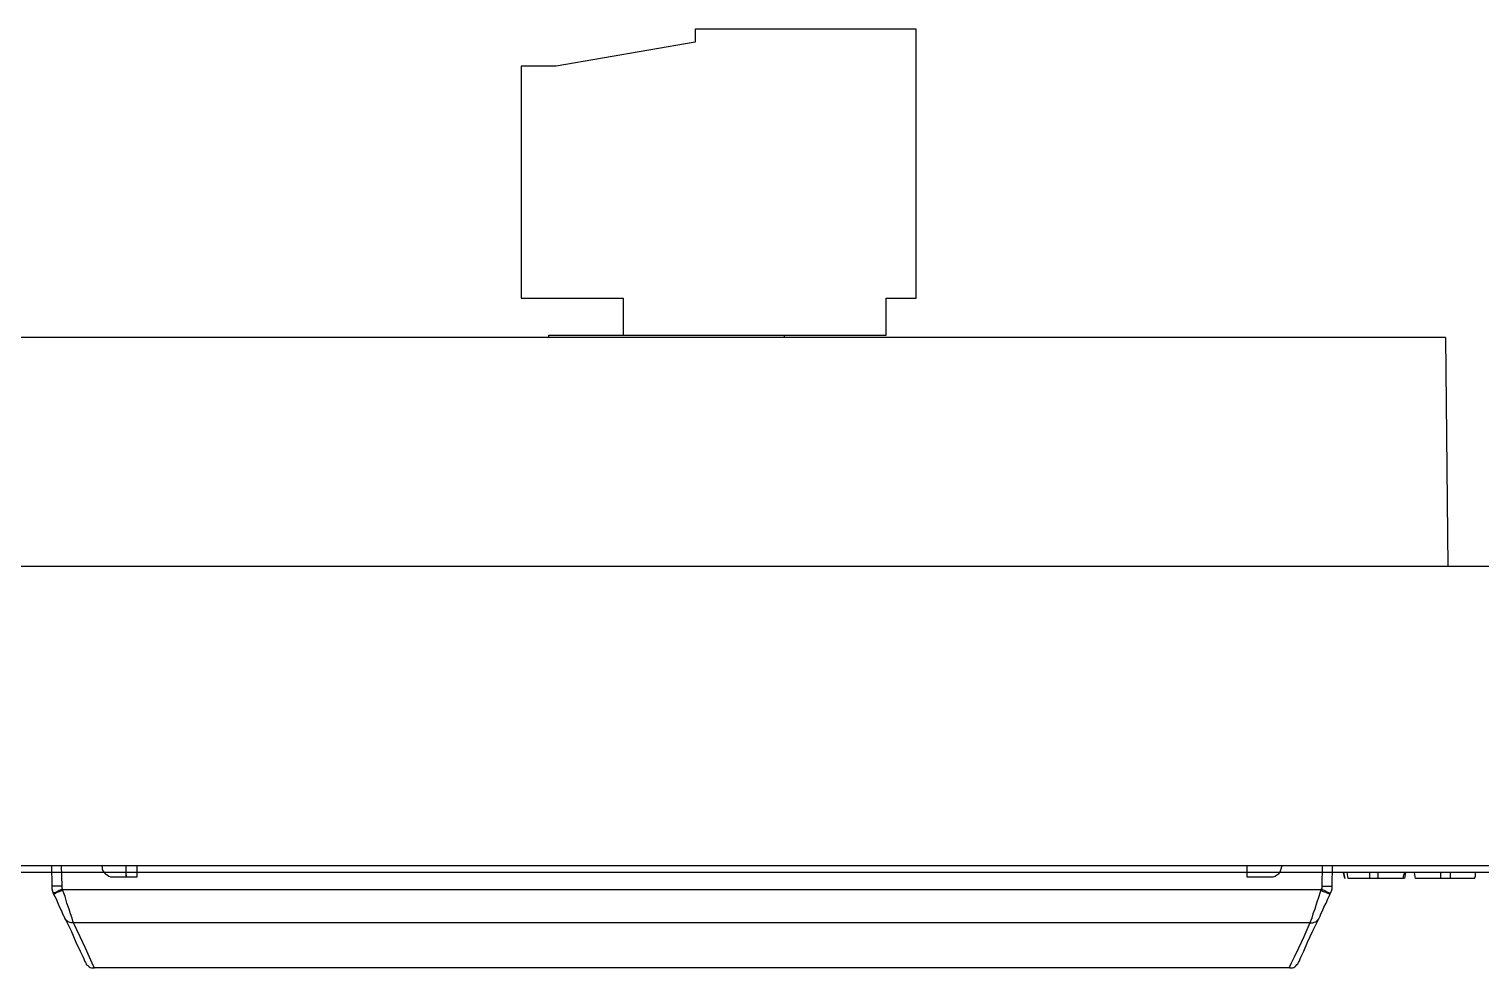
# Model space of a CAD drawing. Header units: centimetres. Extents: x -8.4 to 3.7, y -7.8 to 8.
# Drawn here: x -6.039 to -1.773, y -7.763 to -5.005 of the extents above; entities that cross this region are included whole.
import ezdxf

# ---------------------------------------------------------------- set-up
doc = ezdxf.new("R2010")
doc.units = ezdxf.units.CM
doc.header["$MEASUREMENT"] = 0
doc.layers.add('Layer 1', color=7, linetype='Continuous')

msp = doc.modelspace()

# ---------------------------------------------------------------- linework, layer by layer
at = {"layer": 'Layer 1', "lineweight": 25}
for points in [[(-4.08163, -5.00521), (-4.08163, -5.00521), (-4.08163, -5.04401), (-4.08163, -5.04401)], [(-3.43252, -5.00521), (-3.43252, -5.00521), (-4.08163, -5.00521), (-4.08163, -5.00521)], [(-3.43252, -5.79543), (-3.43252, -5.79543), (-3.43252, -5.00521), (-3.43252, -5.00521)], [(-4.08163, -5.04401), (-4.08163, -5.04401), (-4.49085, -5.11457), (-4.49085, -5.11457)], [(-4.59316, -5.11457), (-4.59316, -5.11457), (-4.59316, -5.79543), (-4.59316, -5.79543)], [(-4.49085, -5.11457), (-4.49085, -5.11457), (-4.59316, -5.11457), (-4.59316, -5.11457)], [(-4.59316, -5.79543), (-4.59316, -5.79543), (-4.2933, -5.79543), (-4.2933, -5.79543)], [(-4.2933, -5.79543), (-4.2933, -5.79543), (-4.2933, -5.90479), (-4.2933, -5.90479)], [(-3.52071, -5.79543), (-3.52071, -5.79543), (-3.43252, -5.79543), (-3.43252, -5.79543)], [(-3.52071, -5.90479), (-3.52071, -5.90479), (-3.52071, -5.79543), (-3.52071, -5.79543)], [(-1.87677, -5.91185), (-1.87677, -5.91185), (-6.31119, -5.91185), (-6.31119, -5.91185)], [(-4.51202, -5.91185), (-4.51202, -5.91185), (-4.51202, -5.90479), (-4.51202, -5.90479)], [(-4.51202, -5.90479), (-4.51202, -5.90479), (-4.51202, -5.90479), (-4.51202, -5.90479)], [(-4.51202, -5.90479), (-4.51202, -5.90479), (-3.8241, -5.90479), (-3.8241, -5.90479)], [(-3.8241, -5.90479), (-3.8241, -5.90479), (-3.52071, -5.90479), (-3.52071, -5.90479)], [(-3.82058, -5.90479), (-3.82058, -5.90479), (-3.82058, -5.91185), (-3.82058, -5.91185)], [(-1.87677, -5.91185), (-1.87677, -5.91185), (-1.87037, -6.58389), (-1.87037, -6.58389)], [(-0.13759, -6.58389), (-0.13759, -6.58389), (-8.05745, -6.58389), (-8.05745, -6.58389)], [(-8.05745, -7.46231), (-8.05745, -7.46231), (-0.13759, -7.46231), (-0.13759, -7.46231)], [(-5.97365, -7.46231), (-5.97365, -7.46231), (-5.97252, -7.52359), (-5.97252, -7.52359)], [(-5.94253, -7.52359), (-5.94253, -7.52359), (-5.94366, -7.46231), (-5.94366, -7.46231)], [(-5.82435, -7.46538), (-5.82435, -7.46538), (-5.8244, -7.46231), (-5.8244, -7.46231)], [(-5.7538, -7.49008), (-5.7538, -7.49008), (-5.7538, -7.46231), (-5.7538, -7.46231)], [(-5.7538, -7.49008), (-5.7538, -7.49008), (-5.7538, -7.46231), (-5.7538, -7.46231)], [(-5.72205, -7.49537), (-5.72205, -7.49537), (-5.72147, -7.46231), (-5.72147, -7.46231)], [(-2.4612, -7.46231), (-2.4612, -7.46231), (-2.46062, -7.49537), (-2.46062, -7.49537)], [(-2.35826, -7.46231), (-2.35826, -7.46231), (-2.35831, -7.46538), (-2.35831, -7.46538)], [(-2.239, -7.46231), (-2.239, -7.46231), (-2.24013, -7.52359), (-2.24013, -7.52359)], [(-2.21015, -7.52359), (-2.21015, -7.52359), (-2.20902, -7.46231), (-2.20902, -7.46231)], [(-0.13759, -7.48348), (-0.13759, -7.48348), (-8.05745, -7.48348), (-8.05745, -7.48348)], [(-5.79437, -7.49537), (-5.79437, -7.49537), (-5.72205, -7.49537), (-5.72205, -7.49537)], [(-5.7538, -7.4936), (-5.7538, -7.4936), (-5.7538, -7.49008), (-5.7538, -7.49008)], [(-5.7538, -7.49008), (-5.7538, -7.49008), (-5.7538, -7.49008), (-5.7538, -7.49008)], [(-2.46062, -7.49537), (-2.46062, -7.49537), (-2.3883, -7.49537), (-2.3883, -7.49537)], [(-2.17664, -7.48348), (-2.17664, -7.48348), (-2.17312, -7.50112), (-2.17312, -7.50112)], [(-2.17312, -7.50112), (-2.17312, -7.50112), (-2.17664, -7.48348), (-2.17664, -7.48348)], [(-2.16253, -7.50112), (-2.16253, -7.50112), (-2.16606, -7.48348), (-2.16606, -7.48348)], [(-2.09903, -7.50112), (-2.09903, -7.50112), (-2.09903, -7.48348), (-2.09903, -7.48348)], [(-2.07434, -7.50112), (-2.07434, -7.50112), (-2.09903, -7.50112), (-2.09903, -7.50112)], [(-2.07434, -7.50112), (-2.07434, -7.50112), (-2.07434, -7.48348), (-2.07434, -7.48348)], [(-1.99673, -7.50112), (-1.99673, -7.50112), (-1.9932, -7.48348), (-1.9932, -7.48348)], [(-1.96498, -7.50112), (-1.96498, -7.50112), (-1.9685, -7.48348), (-1.9685, -7.48348)], [(-1.96498, -7.50112), (-1.96498, -7.50112), (-1.9685, -7.48348), (-1.9685, -7.48348)], [(-1.86267, -7.50112), (-1.86267, -7.50112), (-1.89089, -7.50112), (-1.89089, -7.50112)], [(-1.86267, -7.50112), (-1.86267, -7.50112), (-1.86267, -7.48348), (-1.86267, -7.48348)], [(-5.96899, -7.54476), (-5.96899, -7.54476), (-5.96723, -7.54652), (-5.96723, -7.54652)], [(-5.94077, -7.53417), (-5.94077, -7.53417), (-5.94077, -7.53241), (-5.94077, -7.53241)], [(-2.24366, -7.53417), (-2.24366, -7.53417), (-5.94077, -7.53417), (-5.94077, -7.53417)], [(-2.2419, -7.53241), (-2.2419, -7.53241), (-2.24366, -7.53417), (-2.24366, -7.53417)], [(-2.21544, -7.54652), (-2.21544, -7.54652), (-2.21544, -7.54476), (-2.21544, -7.54476)], [(-2.27541, -7.63119), (-2.27541, -7.63119), (-5.90902, -7.63119), (-5.90902, -7.63119)], [(-2.33715, -7.76348), (-2.33715, -7.76348), (-5.84728, -7.76348), (-5.84728, -7.76348)]]:
    msp.add_open_spline(points, degree=3, dxfattribs=at)
for points, knots in [([(-3.8241, -5.90479), (-3.8241, -5.90479), (-3.8241, -5.90479), (-3.8241, -5.90479), (-3.8241, -5.90479), (-3.8241, -5.90479), (-3.82058, -5.90479), (-3.82058, -5.90479)], [0, 0, 0, 0, 0.3333333, 0.3333333, 0.3333333, 0.3333333, 1, 1, 1, 1]), ([(-5.82435, -7.46538), (-5.82435, -7.46538), (-5.82435, -7.47244), (-5.82435, -7.47244), (-5.82435, -7.47244), (-5.82435, -7.47244), (-5.82259, -7.47773), (-5.82259, -7.47773), (-5.82259, -7.47773), (-5.82259, -7.47773), (-5.81906, -7.48302), (-5.81906, -7.48302), (-5.81906, -7.48302), (-5.81906, -7.48302), (-5.81553, -7.48655), (-5.81553, -7.48655), (-5.81553, -7.48655), (-5.81553, -7.48655), (-5.81024, -7.49008), (-5.81024, -7.49008), (-5.81024, -7.49008), (-5.81024, -7.49008), (-5.80495, -7.4936), (-5.80495, -7.4936), (-5.80495, -7.4936), (-5.80495, -7.4936), (-5.79966, -7.49537), (-5.79966, -7.49537), (-5.79966, -7.49537), (-5.79966, -7.49537), (-5.79437, -7.49537), (-5.79437, -7.49537)], [0, 0, 0, 0, 0.1111111, 0.1111111, 0.1111111, 0.1111111, 0.2222222, 0.2222222, 0.2222222, 0.2222222, 0.3333333, 0.3333333, 0.3333333, 0.3333333, 0.4444444, 0.4444444, 0.4444444, 0.4444444, 0.5555556, 0.5555556, 0.5555556, 0.5555556, 0.6666667, 0.6666667, 0.6666667, 0.6666667, 0.7777778, 0.7777778, 0.7777778, 0.7777778, 1, 1, 1, 1]), ([(-2.3883, -7.49537), (-2.3883, -7.49537), (-2.38301, -7.49537), (-2.38301, -7.49537), (-2.38301, -7.49537), (-2.38301, -7.49537), (-2.37771, -7.4936), (-2.37771, -7.4936), (-2.37771, -7.4936), (-2.37771, -7.4936), (-2.37242, -7.49008), (-2.37242, -7.49008), (-2.37242, -7.49008), (-2.37242, -7.49008), (-2.36713, -7.48655), (-2.36713, -7.48655), (-2.36713, -7.48655), (-2.36713, -7.48655), (-2.3636, -7.48302), (-2.3636, -7.48302), (-2.3636, -7.48302), (-2.3636, -7.48302), (-2.36184, -7.47773), (-2.36184, -7.47773), (-2.36184, -7.47773), (-2.36184, -7.47773), (-2.36008, -7.47244), (-2.36008, -7.47244), (-2.36008, -7.47244), (-2.36008, -7.47244), (-2.35831, -7.46538), (-2.35831, -7.46538)], [0, 0, 0, 0, 0.1111111, 0.1111111, 0.1111111, 0.1111111, 0.2222222, 0.2222222, 0.2222222, 0.2222222, 0.3333333, 0.3333333, 0.3333333, 0.3333333, 0.4444444, 0.4444444, 0.4444444, 0.4444444, 0.5555556, 0.5555556, 0.5555556, 0.5555556, 0.6666667, 0.6666667, 0.6666667, 0.6666667, 0.7777778, 0.7777778, 0.7777778, 0.7777778, 1, 1, 1, 1]), ([(-5.7538, -7.4936), (-5.7538, -7.4936), (-5.7538, -7.4936), (-5.7538, -7.4936), (-5.7538, -7.4936), (-5.7538, -7.4936), (-5.7538, -7.49008), (-5.7538, -7.49008)], [0, 0, 0, 0, 0.3333333, 0.3333333, 0.3333333, 0.3333333, 1, 1, 1, 1]), ([(-5.7538, -7.49008), (-5.7538, -7.49008), (-5.7538, -7.4936), (-5.7538, -7.4936), (-5.7538, -7.4936), (-5.7538, -7.4936), (-5.7538, -7.49537), (-5.7538, -7.49537)], [0, 0, 0, 0, 0.3333333, 0.3333333, 0.3333333, 0.3333333, 1, 1, 1, 1]), ([(-2.09903, -7.50112), (-2.09903, -7.50112), (-2.12373, -7.50112), (-2.12373, -7.50112), (-2.12373, -7.50112), (-2.12373, -7.50112), (-2.14842, -7.50112), (-2.14842, -7.50112), (-2.14842, -7.50112), (-2.14842, -7.50112), (-2.16253, -7.50112), (-2.16253, -7.50112)], [0, 0, 0, 0, 0.25, 0.25, 0.25, 0.25, 0.5, 0.5, 0.5, 0.5, 1, 1, 1, 1]), ([(-2.00025, -7.50112), (-2.00025, -7.50112), (-2.01084, -7.50112), (-2.01084, -7.50112), (-2.01084, -7.50112), (-2.01084, -7.50112), (-2.02848, -7.50112), (-2.02848, -7.50112), (-2.02848, -7.50112), (-2.02848, -7.50112), (-2.04964, -7.50112), (-2.04964, -7.50112), (-2.04964, -7.50112), (-2.04964, -7.50112), (-2.07434, -7.50112), (-2.07434, -7.50112)], [0, 0, 0, 0, 0.2, 0.2, 0.2, 0.2, 0.4, 0.4, 0.4, 0.4, 0.6, 0.6, 0.6, 0.6, 1, 1, 1, 1]), ([(-2.00025, -7.50112), (-2.00025, -7.50112), (-2.00025, -7.49406), (-2.00025, -7.49406), (-2.00025, -7.49406), (-2.00025, -7.49406), (-1.99673, -7.48348), (-1.99673, -7.48348)], [0, 0, 0, 0, 0.3333333, 0.3333333, 0.3333333, 0.3333333, 1, 1, 1, 1]), ([(-1.89089, -7.50112), (-1.89089, -7.50112), (-1.91559, -7.50112), (-1.91559, -7.50112), (-1.91559, -7.50112), (-1.91559, -7.50112), (-1.93675, -7.50112), (-1.93675, -7.50112), (-1.93675, -7.50112), (-1.93675, -7.50112), (-1.95439, -7.50112), (-1.95439, -7.50112), (-1.95439, -7.50112), (-1.95439, -7.50112), (-1.96145, -7.50112), (-1.96145, -7.50112), (-1.96145, -7.50112), (-1.96145, -7.50112), (-1.96498, -7.50112), (-1.96498, -7.50112)], [0, 0, 0, 0, 0.1666667, 0.1666667, 0.1666667, 0.1666667, 0.3333333, 0.3333333, 0.3333333, 0.3333333, 0.5, 0.5, 0.5, 0.5, 0.6666667, 0.6666667, 0.6666667, 0.6666667, 1, 1, 1, 1]), ([(-1.89089, -7.50112), (-1.89089, -7.50112), (-1.89089, -7.49759), (-1.89089, -7.49759), (-1.89089, -7.49759), (-1.89089, -7.49759), (-1.89089, -7.49053), (-1.89089, -7.49053), (-1.89089, -7.49053), (-1.89089, -7.49053), (-1.89089, -7.48348), (-1.89089, -7.48348)], [0, 0, 0, 0, 0.25, 0.25, 0.25, 0.25, 0.5, 0.5, 0.5, 0.5, 1, 1, 1, 1]), ([(-1.79212, -7.50112), (-1.79212, -7.50112), (-1.8027, -7.50112), (-1.8027, -7.50112), (-1.8027, -7.50112), (-1.8027, -7.50112), (-1.81681, -7.50112), (-1.81681, -7.50112), (-1.81681, -7.50112), (-1.81681, -7.50112), (-1.83798, -7.50112), (-1.83798, -7.50112), (-1.83798, -7.50112), (-1.83798, -7.50112), (-1.86267, -7.50112), (-1.86267, -7.50112)], [0, 0, 0, 0, 0.2, 0.2, 0.2, 0.2, 0.4, 0.4, 0.4, 0.4, 0.6, 0.6, 0.6, 0.6, 1, 1, 1, 1]), ([(-1.79212, -7.50112), (-1.79212, -7.50112), (-1.78859, -7.49406), (-1.78859, -7.49406), (-1.78859, -7.49406), (-1.78859, -7.49406), (-1.78859, -7.48348), (-1.78859, -7.48348)], [0, 0, 0, 0, 0.3333333, 0.3333333, 0.3333333, 0.3333333, 1, 1, 1, 1]), ([(-1.79212, -7.50112), (-1.79212, -7.50112), (-1.78859, -7.49406), (-1.78859, -7.49406), (-1.78859, -7.49406), (-1.78859, -7.49406), (-1.78859, -7.48348), (-1.78859, -7.48348)], [0, 0, 0, 0, 0.3333333, 0.3333333, 0.3333333, 0.3333333, 1, 1, 1, 1]), ([(-5.94253, -7.52359), (-5.94253, -7.52359), (-5.94959, -7.52359), (-5.94959, -7.52359), (-5.94959, -7.52359), (-5.94959, -7.52359), (-5.95488, -7.52359), (-5.95488, -7.52359), (-5.95488, -7.52359), (-5.95488, -7.52359), (-5.96017, -7.52359), (-5.96017, -7.52359), (-5.96017, -7.52359), (-5.96017, -7.52359), (-5.9637, -7.52359), (-5.9637, -7.52359), (-5.9637, -7.52359), (-5.9637, -7.52359), (-5.96899, -7.52359), (-5.96899, -7.52359), (-5.96899, -7.52359), (-5.96899, -7.52359), (-5.97076, -7.52359), (-5.97076, -7.52359), (-5.97076, -7.52359), (-5.97076, -7.52359), (-5.97252, -7.52359), (-5.97252, -7.52359)], [0, 0, 0, 0, 0.125, 0.125, 0.125, 0.125, 0.25, 0.25, 0.25, 0.25, 0.375, 0.375, 0.375, 0.375, 0.5, 0.5, 0.5, 0.5, 0.625, 0.625, 0.625, 0.625, 0.75, 0.75, 0.75, 0.75, 1, 1, 1, 1]), ([(-5.97252, -7.52359), (-5.97252, -7.52359), (-5.97252, -7.53065), (-5.97252, -7.53065), (-5.97252, -7.53065), (-5.97252, -7.53065), (-5.97076, -7.5377), (-5.97076, -7.5377), (-5.97076, -7.5377), (-5.97076, -7.5377), (-5.96899, -7.54476), (-5.96899, -7.54476)], [0, 0, 0, 0, 0.25, 0.25, 0.25, 0.25, 0.5, 0.5, 0.5, 0.5, 1, 1, 1, 1]), ([(-5.94077, -7.53241), (-5.94077, -7.53241), (-5.94606, -7.53417), (-5.94606, -7.53417), (-5.94606, -7.53417), (-5.94606, -7.53417), (-5.95135, -7.53594), (-5.95135, -7.53594), (-5.95135, -7.53594), (-5.95135, -7.53594), (-5.95665, -7.53947), (-5.95665, -7.53947), (-5.95665, -7.53947), (-5.95665, -7.53947), (-5.96017, -7.54123), (-5.96017, -7.54123), (-5.96017, -7.54123), (-5.96017, -7.54123), (-5.9637, -7.54299), (-5.9637, -7.54299), (-5.9637, -7.54299), (-5.9637, -7.54299), (-5.96723, -7.54299), (-5.96723, -7.54299), (-5.96723, -7.54299), (-5.96723, -7.54299), (-5.96723, -7.54476), (-5.96723, -7.54476), (-5.96723, -7.54476), (-5.96723, -7.54476), (-5.96899, -7.54476), (-5.96899, -7.54476)], [0, 0, 0, 0, 0.1111111, 0.1111111, 0.1111111, 0.1111111, 0.2222222, 0.2222222, 0.2222222, 0.2222222, 0.3333333, 0.3333333, 0.3333333, 0.3333333, 0.4444444, 0.4444444, 0.4444444, 0.4444444, 0.5555556, 0.5555556, 0.5555556, 0.5555556, 0.6666667, 0.6666667, 0.6666667, 0.6666667, 0.7777778, 0.7777778, 0.7777778, 0.7777778, 1, 1, 1, 1]), ([(-5.94077, -7.53417), (-5.94077, -7.53417), (-5.94606, -7.5377), (-5.94606, -7.5377), (-5.94606, -7.5377), (-5.94606, -7.5377), (-5.95135, -7.53947), (-5.95135, -7.53947), (-5.95135, -7.53947), (-5.95135, -7.53947), (-5.95488, -7.54123), (-5.95488, -7.54123), (-5.95488, -7.54123), (-5.95488, -7.54123), (-5.96017, -7.54299), (-5.96017, -7.54299), (-5.96017, -7.54299), (-5.96017, -7.54299), (-5.96194, -7.54476), (-5.96194, -7.54476), (-5.96194, -7.54476), (-5.96194, -7.54476), (-5.96546, -7.54652), (-5.96546, -7.54652), (-5.96546, -7.54652), (-5.96546, -7.54652), (-5.96723, -7.54652), (-5.96723, -7.54652)], [0, 0, 0, 0, 0.125, 0.125, 0.125, 0.125, 0.25, 0.25, 0.25, 0.25, 0.375, 0.375, 0.375, 0.375, 0.5, 0.5, 0.5, 0.5, 0.625, 0.625, 0.625, 0.625, 0.75, 0.75, 0.75, 0.75, 1, 1, 1, 1]), ([(-5.96723, -7.54652), (-5.96723, -7.54652), (-5.96017, -7.56063), (-5.96017, -7.56063), (-5.96017, -7.56063), (-5.96017, -7.56063), (-5.95488, -7.57298), (-5.95488, -7.57298), (-5.95488, -7.57298), (-5.95488, -7.57298), (-5.94959, -7.58533), (-5.94959, -7.58533), (-5.94959, -7.58533), (-5.94959, -7.58533), (-5.9443, -7.59591), (-5.9443, -7.59591), (-5.9443, -7.59591), (-5.9443, -7.59591), (-5.94077, -7.60473), (-5.94077, -7.60473), (-5.94077, -7.60473), (-5.94077, -7.60473), (-5.93724, -7.61178), (-5.93724, -7.61178), (-5.93724, -7.61178), (-5.93724, -7.61178), (-5.93548, -7.61531), (-5.93548, -7.61531)], [0, 0, 0, 0, 0.125, 0.125, 0.125, 0.125, 0.25, 0.25, 0.25, 0.25, 0.375, 0.375, 0.375, 0.375, 0.5, 0.5, 0.5, 0.5, 0.625, 0.625, 0.625, 0.625, 0.75, 0.75, 0.75, 0.75, 1, 1, 1, 1]), ([(-5.94077, -7.53241), (-5.94077, -7.53241), (-5.94253, -7.52888), (-5.94253, -7.52888), (-5.94253, -7.52888), (-5.94253, -7.52888), (-5.94253, -7.52712), (-5.94253, -7.52712), (-5.94253, -7.52712), (-5.94253, -7.52712), (-5.94253, -7.52359), (-5.94253, -7.52359)], [0, 0, 0, 0, 0.25, 0.25, 0.25, 0.25, 0.5, 0.5, 0.5, 0.5, 1, 1, 1, 1]), ([(-5.90902, -7.63119), (-5.90902, -7.63119), (-5.91078, -7.6259), (-5.91078, -7.6259), (-5.91078, -7.6259), (-5.91078, -7.6259), (-5.91255, -7.61708), (-5.91255, -7.61708), (-5.91255, -7.61708), (-5.91255, -7.61708), (-5.91784, -7.60473), (-5.91784, -7.60473), (-5.91784, -7.60473), (-5.91784, -7.60473), (-5.92137, -7.59062), (-5.92137, -7.59062), (-5.92137, -7.59062), (-5.92137, -7.59062), (-5.92842, -7.57298), (-5.92842, -7.57298), (-5.92842, -7.57298), (-5.92842, -7.57298), (-5.93371, -7.55358), (-5.93371, -7.55358), (-5.93371, -7.55358), (-5.93371, -7.55358), (-5.94077, -7.53417), (-5.94077, -7.53417)], [0, 0, 0, 0, 0.125, 0.125, 0.125, 0.125, 0.25, 0.25, 0.25, 0.25, 0.375, 0.375, 0.375, 0.375, 0.5, 0.5, 0.5, 0.5, 0.625, 0.625, 0.625, 0.625, 0.75, 0.75, 0.75, 0.75, 1, 1, 1, 1]), ([(-2.24366, -7.53417), (-2.24366, -7.53417), (-2.24895, -7.55358), (-2.24895, -7.55358), (-2.24895, -7.55358), (-2.24895, -7.55358), (-2.25601, -7.57298), (-2.25601, -7.57298), (-2.25601, -7.57298), (-2.25601, -7.57298), (-2.2613, -7.59062), (-2.2613, -7.59062), (-2.2613, -7.59062), (-2.2613, -7.59062), (-2.26659, -7.60473), (-2.26659, -7.60473), (-2.26659, -7.60473), (-2.26659, -7.60473), (-2.27012, -7.61708), (-2.27012, -7.61708), (-2.27012, -7.61708), (-2.27012, -7.61708), (-2.27365, -7.6259), (-2.27365, -7.6259), (-2.27365, -7.6259), (-2.27365, -7.6259), (-2.27541, -7.63119), (-2.27541, -7.63119)], [0, 0, 0, 0, 0.125, 0.125, 0.125, 0.125, 0.25, 0.25, 0.25, 0.25, 0.375, 0.375, 0.375, 0.375, 0.5, 0.5, 0.5, 0.5, 0.625, 0.625, 0.625, 0.625, 0.75, 0.75, 0.75, 0.75, 1, 1, 1, 1]), ([(-2.24719, -7.61531), (-2.24719, -7.61531), (-2.24542, -7.61178), (-2.24542, -7.61178), (-2.24542, -7.61178), (-2.24542, -7.61178), (-2.24366, -7.60473), (-2.24366, -7.60473), (-2.24366, -7.60473), (-2.24366, -7.60473), (-2.23837, -7.59591), (-2.23837, -7.59591), (-2.23837, -7.59591), (-2.23837, -7.59591), (-2.23484, -7.58533), (-2.23484, -7.58533), (-2.23484, -7.58533), (-2.23484, -7.58533), (-2.22778, -7.57298), (-2.22778, -7.57298), (-2.22778, -7.57298), (-2.22778, -7.57298), (-2.22249, -7.56063), (-2.22249, -7.56063), (-2.22249, -7.56063), (-2.22249, -7.56063), (-2.21544, -7.54652), (-2.21544, -7.54652)], [0, 0, 0, 0, 0.125, 0.125, 0.125, 0.125, 0.25, 0.25, 0.25, 0.25, 0.375, 0.375, 0.375, 0.375, 0.5, 0.5, 0.5, 0.5, 0.625, 0.625, 0.625, 0.625, 0.75, 0.75, 0.75, 0.75, 1, 1, 1, 1]), ([(-2.24366, -7.53417), (-2.24366, -7.53417), (-2.23837, -7.5377), (-2.23837, -7.5377), (-2.23837, -7.5377), (-2.23837, -7.5377), (-2.23308, -7.53947), (-2.23308, -7.53947), (-2.23308, -7.53947), (-2.23308, -7.53947), (-2.22778, -7.54123), (-2.22778, -7.54123), (-2.22778, -7.54123), (-2.22778, -7.54123), (-2.22426, -7.54299), (-2.22426, -7.54299), (-2.22426, -7.54299), (-2.22426, -7.54299), (-2.22073, -7.54476), (-2.22073, -7.54476), (-2.22073, -7.54476), (-2.22073, -7.54476), (-2.2172, -7.54652), (-2.2172, -7.54652), (-2.2172, -7.54652), (-2.2172, -7.54652), (-2.21544, -7.54652), (-2.21544, -7.54652)], [0, 0, 0, 0, 0.125, 0.125, 0.125, 0.125, 0.25, 0.25, 0.25, 0.25, 0.375, 0.375, 0.375, 0.375, 0.5, 0.5, 0.5, 0.5, 0.625, 0.625, 0.625, 0.625, 0.75, 0.75, 0.75, 0.75, 1, 1, 1, 1]), ([(-2.24013, -7.52359), (-2.24013, -7.52359), (-2.24013, -7.52712), (-2.24013, -7.52712), (-2.24013, -7.52712), (-2.24013, -7.52712), (-2.24013, -7.52888), (-2.24013, -7.52888), (-2.24013, -7.52888), (-2.24013, -7.52888), (-2.2419, -7.53241), (-2.2419, -7.53241)], [0, 0, 0, 0, 0.25, 0.25, 0.25, 0.25, 0.5, 0.5, 0.5, 0.5, 1, 1, 1, 1]), ([(-2.2419, -7.53241), (-2.2419, -7.53241), (-2.2366, -7.53417), (-2.2366, -7.53417), (-2.2366, -7.53417), (-2.2366, -7.53417), (-2.23131, -7.53594), (-2.23131, -7.53594), (-2.23131, -7.53594), (-2.23131, -7.53594), (-2.22602, -7.53947), (-2.22602, -7.53947), (-2.22602, -7.53947), (-2.22602, -7.53947), (-2.22249, -7.54123), (-2.22249, -7.54123), (-2.22249, -7.54123), (-2.22249, -7.54123), (-2.21896, -7.54299), (-2.21896, -7.54299), (-2.21896, -7.54299), (-2.21896, -7.54299), (-2.2172, -7.54299), (-2.2172, -7.54299), (-2.2172, -7.54299), (-2.2172, -7.54299), (-2.21544, -7.54476), (-2.21544, -7.54476)], [0, 0, 0, 0, 0.125, 0.125, 0.125, 0.125, 0.25, 0.25, 0.25, 0.25, 0.375, 0.375, 0.375, 0.375, 0.5, 0.5, 0.5, 0.5, 0.625, 0.625, 0.625, 0.625, 0.75, 0.75, 0.75, 0.75, 1, 1, 1, 1]), ([(-2.24013, -7.52359), (-2.24013, -7.52359), (-2.23484, -7.52359), (-2.23484, -7.52359), (-2.23484, -7.52359), (-2.23484, -7.52359), (-2.22778, -7.52359), (-2.22778, -7.52359), (-2.22778, -7.52359), (-2.22778, -7.52359), (-2.22249, -7.52359), (-2.22249, -7.52359), (-2.22249, -7.52359), (-2.22249, -7.52359), (-2.21896, -7.52359), (-2.21896, -7.52359), (-2.21896, -7.52359), (-2.21896, -7.52359), (-2.21544, -7.52359), (-2.21544, -7.52359), (-2.21544, -7.52359), (-2.21544, -7.52359), (-2.21191, -7.52359), (-2.21191, -7.52359), (-2.21191, -7.52359), (-2.21191, -7.52359), (-2.21015, -7.52359), (-2.21015, -7.52359)], [0, 0, 0, 0, 0.125, 0.125, 0.125, 0.125, 0.25, 0.25, 0.25, 0.25, 0.375, 0.375, 0.375, 0.375, 0.5, 0.5, 0.5, 0.5, 0.625, 0.625, 0.625, 0.625, 0.75, 0.75, 0.75, 0.75, 1, 1, 1, 1]), ([(-2.21544, -7.54476), (-2.21544, -7.54476), (-2.21191, -7.5377), (-2.21191, -7.5377), (-2.21191, -7.5377), (-2.21191, -7.5377), (-2.21015, -7.53065), (-2.21015, -7.53065), (-2.21015, -7.53065), (-2.21015, -7.53065), (-2.21015, -7.52359), (-2.21015, -7.52359)], [0, 0, 0, 0, 0.25, 0.25, 0.25, 0.25, 0.5, 0.5, 0.5, 0.5, 1, 1, 1, 1]), ([(-5.90902, -7.63119), (-5.90902, -7.63119), (-5.91255, -7.63119), (-5.91255, -7.63119), (-5.91255, -7.63119), (-5.91255, -7.63119), (-5.91608, -7.63119), (-5.91608, -7.63119), (-5.91608, -7.63119), (-5.91608, -7.63119), (-5.92137, -7.62942), (-5.92137, -7.62942), (-5.92137, -7.62942), (-5.92137, -7.62942), (-5.9249, -7.62766), (-5.9249, -7.62766), (-5.9249, -7.62766), (-5.9249, -7.62766), (-5.92842, -7.62413), (-5.92842, -7.62413), (-5.92842, -7.62413), (-5.92842, -7.62413), (-5.93195, -7.62237), (-5.93195, -7.62237), (-5.93195, -7.62237), (-5.93195, -7.62237), (-5.93371, -7.61884), (-5.93371, -7.61884), (-5.93371, -7.61884), (-5.93371, -7.61884), (-5.93548, -7.61531), (-5.93548, -7.61531)], [0, 0, 0, 0, 0.1111111, 0.1111111, 0.1111111, 0.1111111, 0.2222222, 0.2222222, 0.2222222, 0.2222222, 0.3333333, 0.3333333, 0.3333333, 0.3333333, 0.4444444, 0.4444444, 0.4444444, 0.4444444, 0.5555556, 0.5555556, 0.5555556, 0.5555556, 0.6666667, 0.6666667, 0.6666667, 0.6666667, 0.7777778, 0.7777778, 0.7777778, 0.7777778, 1, 1, 1, 1]), ([(-5.93548, -7.61531), (-5.93548, -7.61531), (-5.91608, -7.65412), (-5.91608, -7.65412), (-5.91608, -7.65412), (-5.91608, -7.65412), (-5.90196, -7.68763), (-5.90196, -7.68763), (-5.90196, -7.68763), (-5.90196, -7.68763), (-5.88962, -7.71409), (-5.88962, -7.71409), (-5.88962, -7.71409), (-5.88962, -7.71409), (-5.8808, -7.73173), (-5.8808, -7.73173), (-5.8808, -7.73173), (-5.8808, -7.73173), (-5.87551, -7.74408), (-5.87551, -7.74408), (-5.87551, -7.74408), (-5.87551, -7.74408), (-5.87374, -7.7476), (-5.87374, -7.7476)], [0, 0, 0, 0, 0.1428571, 0.1428571, 0.1428571, 0.1428571, 0.2857143, 0.2857143, 0.2857143, 0.2857143, 0.4285714, 0.4285714, 0.4285714, 0.4285714, 0.5714286, 0.5714286, 0.5714286, 0.5714286, 0.7142857, 0.7142857, 0.7142857, 0.7142857, 1, 1, 1, 1]), ([(-5.84728, -7.76348), (-5.84728, -7.76348), (-5.84905, -7.75995), (-5.84905, -7.75995), (-5.84905, -7.75995), (-5.84905, -7.75995), (-5.85434, -7.74937), (-5.85434, -7.74937), (-5.85434, -7.74937), (-5.85434, -7.74937), (-5.8614, -7.73173), (-5.8614, -7.73173), (-5.8614, -7.73173), (-5.8614, -7.73173), (-5.87374, -7.70527), (-5.87374, -7.70527), (-5.87374, -7.70527), (-5.87374, -7.70527), (-5.88962, -7.67176), (-5.88962, -7.67176), (-5.88962, -7.67176), (-5.88962, -7.67176), (-5.90902, -7.63119), (-5.90902, -7.63119)], [0, 0, 0, 0, 0.1428571, 0.1428571, 0.1428571, 0.1428571, 0.2857143, 0.2857143, 0.2857143, 0.2857143, 0.4285714, 0.4285714, 0.4285714, 0.4285714, 0.5714286, 0.5714286, 0.5714286, 0.5714286, 0.7142857, 0.7142857, 0.7142857, 0.7142857, 1, 1, 1, 1]), ([(-2.27541, -7.63119), (-2.27541, -7.63119), (-2.29305, -7.67176), (-2.29305, -7.67176), (-2.29305, -7.67176), (-2.29305, -7.67176), (-2.30892, -7.70527), (-2.30892, -7.70527), (-2.30892, -7.70527), (-2.30892, -7.70527), (-2.32127, -7.73173), (-2.32127, -7.73173), (-2.32127, -7.73173), (-2.32127, -7.73173), (-2.33009, -7.74937), (-2.33009, -7.74937), (-2.33009, -7.74937), (-2.33009, -7.74937), (-2.33538, -7.75995), (-2.33538, -7.75995), (-2.33538, -7.75995), (-2.33538, -7.75995), (-2.33715, -7.76348), (-2.33715, -7.76348)], [0, 0, 0, 0, 0.1428571, 0.1428571, 0.1428571, 0.1428571, 0.2857143, 0.2857143, 0.2857143, 0.2857143, 0.4285714, 0.4285714, 0.4285714, 0.4285714, 0.5714286, 0.5714286, 0.5714286, 0.5714286, 0.7142857, 0.7142857, 0.7142857, 0.7142857, 1, 1, 1, 1]), ([(-2.30892, -7.7476), (-2.30892, -7.7476), (-2.30892, -7.7476), (-2.30892, -7.7476), (-2.30892, -7.7476), (-2.30892, -7.7476), (-2.30716, -7.74408), (-2.30716, -7.74408), (-2.30716, -7.74408), (-2.30716, -7.74408), (-2.30187, -7.73173), (-2.30187, -7.73173), (-2.30187, -7.73173), (-2.30187, -7.73173), (-2.29305, -7.71409), (-2.29305, -7.71409), (-2.29305, -7.71409), (-2.29305, -7.71409), (-2.28246, -7.68763), (-2.28246, -7.68763), (-2.28246, -7.68763), (-2.28246, -7.68763), (-2.26659, -7.65412), (-2.26659, -7.65412), (-2.26659, -7.65412), (-2.26659, -7.65412), (-2.24719, -7.61531), (-2.24719, -7.61531)], [0, 0, 0, 0, 0.125, 0.125, 0.125, 0.125, 0.25, 0.25, 0.25, 0.25, 0.375, 0.375, 0.375, 0.375, 0.5, 0.5, 0.5, 0.5, 0.625, 0.625, 0.625, 0.625, 0.75, 0.75, 0.75, 0.75, 1, 1, 1, 1]), ([(-2.27541, -7.63119), (-2.27541, -7.63119), (-2.27012, -7.63119), (-2.27012, -7.63119), (-2.27012, -7.63119), (-2.27012, -7.63119), (-2.26659, -7.63119), (-2.26659, -7.63119), (-2.26659, -7.63119), (-2.26659, -7.63119), (-2.26306, -7.62942), (-2.26306, -7.62942), (-2.26306, -7.62942), (-2.26306, -7.62942), (-2.25777, -7.62766), (-2.25777, -7.62766), (-2.25777, -7.62766), (-2.25777, -7.62766), (-2.25424, -7.62413), (-2.25424, -7.62413), (-2.25424, -7.62413), (-2.25424, -7.62413), (-2.25248, -7.62237), (-2.25248, -7.62237), (-2.25248, -7.62237), (-2.25248, -7.62237), (-2.24895, -7.61884), (-2.24895, -7.61884), (-2.24895, -7.61884), (-2.24895, -7.61884), (-2.24719, -7.61531), (-2.24719, -7.61531)], [0, 0, 0, 0, 0.1111111, 0.1111111, 0.1111111, 0.1111111, 0.2222222, 0.2222222, 0.2222222, 0.2222222, 0.3333333, 0.3333333, 0.3333333, 0.3333333, 0.4444444, 0.4444444, 0.4444444, 0.4444444, 0.5555556, 0.5555556, 0.5555556, 0.5555556, 0.6666667, 0.6666667, 0.6666667, 0.6666667, 0.7777778, 0.7777778, 0.7777778, 0.7777778, 1, 1, 1, 1]), ([(-5.87374, -7.7476), (-5.87374, -7.7476), (-5.87198, -7.75113), (-5.87198, -7.75113), (-5.87198, -7.75113), (-5.87198, -7.75113), (-5.87021, -7.75466), (-5.87021, -7.75466), (-5.87021, -7.75466), (-5.87021, -7.75466), (-5.86669, -7.75642), (-5.86669, -7.75642), (-5.86669, -7.75642), (-5.86669, -7.75642), (-5.86316, -7.75995), (-5.86316, -7.75995), (-5.86316, -7.75995), (-5.86316, -7.75995), (-5.85963, -7.76172), (-5.85963, -7.76172), (-5.85963, -7.76172), (-5.85963, -7.76172), (-5.8561, -7.76348), (-5.8561, -7.76348), (-5.8561, -7.76348), (-5.8561, -7.76348), (-5.85258, -7.76348), (-5.85258, -7.76348), (-5.85258, -7.76348), (-5.85258, -7.76348), (-5.84728, -7.76348), (-5.84728, -7.76348)], [0, 0, 0, 0, 0.1111111, 0.1111111, 0.1111111, 0.1111111, 0.2222222, 0.2222222, 0.2222222, 0.2222222, 0.3333333, 0.3333333, 0.3333333, 0.3333333, 0.4444444, 0.4444444, 0.4444444, 0.4444444, 0.5555556, 0.5555556, 0.5555556, 0.5555556, 0.6666667, 0.6666667, 0.6666667, 0.6666667, 0.7777778, 0.7777778, 0.7777778, 0.7777778, 1, 1, 1, 1]), ([(-2.33538, -7.76348), (-2.33538, -7.76348), (-2.33185, -7.76348), (-2.33185, -7.76348), (-2.33185, -7.76348), (-2.33185, -7.76348), (-2.32656, -7.76348), (-2.32656, -7.76348), (-2.32656, -7.76348), (-2.32656, -7.76348), (-2.32303, -7.76172), (-2.32303, -7.76172), (-2.32303, -7.76172), (-2.32303, -7.76172), (-2.31951, -7.75995), (-2.31951, -7.75995), (-2.31951, -7.75995), (-2.31951, -7.75995), (-2.31598, -7.75642), (-2.31598, -7.75642), (-2.31598, -7.75642), (-2.31598, -7.75642), (-2.31421, -7.7529), (-2.31421, -7.7529), (-2.31421, -7.7529), (-2.31421, -7.7529), (-2.31069, -7.75113), (-2.31069, -7.75113), (-2.31069, -7.75113), (-2.31069, -7.75113), (-2.30892, -7.7476), (-2.30892, -7.7476)], [0, 0, 0, 0, 0.1111111, 0.1111111, 0.1111111, 0.1111111, 0.2222222, 0.2222222, 0.2222222, 0.2222222, 0.3333333, 0.3333333, 0.3333333, 0.3333333, 0.4444444, 0.4444444, 0.4444444, 0.4444444, 0.5555556, 0.5555556, 0.5555556, 0.5555556, 0.6666667, 0.6666667, 0.6666667, 0.6666667, 0.7777778, 0.7777778, 0.7777778, 0.7777778, 1, 1, 1, 1])]:
    msp.add_open_spline(points, degree=3, knots=knots, dxfattribs=at)

doc.saveas('drawing.dxf')
